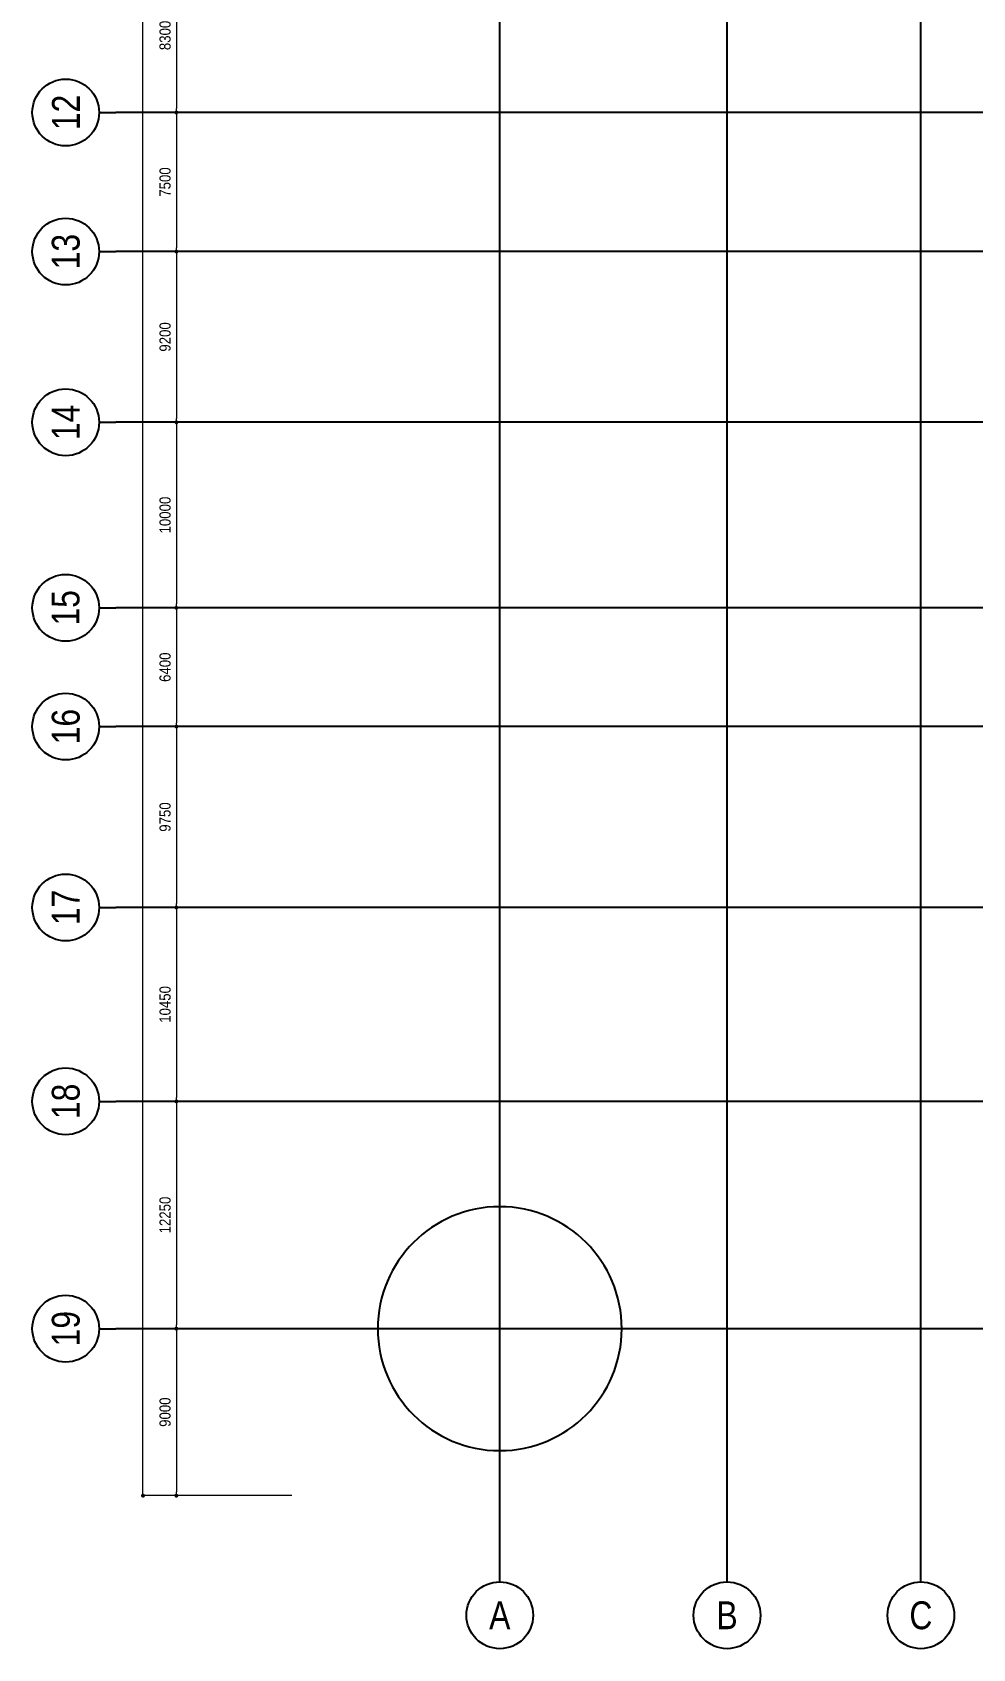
# Model space of a CAD drawing. Header units: millimetres. Extents: x -25197 to 555828, y -17247 to 174153.
# Drawn here: x 368139 to 418827, y -17247 to 69868 of the extents above; entities that cross this region are included whole.
import ezdxf
from ezdxf.enums import TextEntityAlignment as Align

# ---------------------------------------------------------------- set-up
doc = ezdxf.new("R2010")
doc.units = ezdxf.units.MM
doc.header["$LTSCALE"] = 250
doc.linetypes.add('CHG_XX_Luoi truc$0$MB_Luoi truc$0$Center101', pattern=[13, 10, -1, 1, -1])
for name, color, linetype, lineweight in [('CHG_XX_Cot_Tang 1$0$MB_Luoi truc$0$Dim 300', 1, 'Continuous', 5), ('CHG_XX_Cot_Tang 1$0$NS-Pier', 150, 'Continuous', 9), ('Net cat Tuong', 4, 'Continuous', 9)]:
    doc.layers.add(name, color=color, linetype=linetype, lineweight=lineweight)
doc.layers.add('CHG_XX_Luoi truc$0$Grid', color=34, linetype='Continuous')
doc.layers.add('CHG_XX_Luoi truc$0$Grid Line', color=8, linetype='CHG_XX_Luoi truc$0$MB_Luoi truc$0$Center101')
doc.styles.add('CHG_XX_Cot_Tang 1$0$MB_Luoi truc$0$Arial_C', font='arial.ttf', dxfattribs={"width": 0.85})
doc.styles.add('CHG_XX_Luoi truc$0$MB_Luoi truc$0$Grid A-F$0$VNI-HelveCB', font='VHELVCB_0.TTF')
doc.dimstyles.new('CHG_XX_Cot_Tang 1$0$MB_Luoi truc$0$Dim 300 (A1-A2)', dxfattribs={"dimscale": 300, "dimtxt": 2, "dimasz": 0.7, "dimexe": 0, "dimexo": 1, "dimgap": 1, "dimtad": 1, "dimdec": 0, "dimzin": 12, "dimdsep": 46, "dimtxsty": 'CHG_XX_Cot_Tang 1$0$MB_Luoi truc$0$Arial_C', "dimblk": 'CHG_XX_Cot_Tang 1$0$MB_Luoi truc$0$_Dot', "dimcen": 1, "dimclrd": 256, "dimclre": 256, "dimclrt": 3, "dimadec": 0, "dimazin": 0, "dimtfac": 1, "dimtdec": 0, "dimtix": 1, "dimtmove": 2, "dimatfit": 3, "dimldrblk": 'CHG_XX_Cot_Tang 1$0$MB_Luoi truc$0$HTT Arrow 30', "dimfxl": 1, "dimtolj": 1, "dimtzin": 0, "dimarcsym": 0})

# ---------------------------------------------------------------- blocks, each defined once
blk = doc.blocks.new('*U2169')
at = {"layer": 'CHG_XX_Luoi truc$0$Grid', "lineweight": -2}
blk.add_line((0, -3), (0, 0), dxfattribs=at)
blk.add_circle((0, -9), 6, dxfattribs=at)
at = {"layer": 'CHG_XX_Luoi truc$0$Grid Line'}
blk.add_line((0, 0), (0, 608), dxfattribs=at)
at = {"layer": 'CHG_XX_Luoi truc$0$Grid', "lineweight": -2, "style": 'CHG_XX_Luoi truc$0$MB_Luoi truc$0$Grid A-F$0$VNI-HelveCB'}
for tag, p in [('GRIDSUB', (0, 617)), ('GRID', (0, -9))]:
    blk.add_attdef(tag, text='', height=5, dxfattribs=at).set_placement(p, align=Align.MIDDLE)
blk = doc.blocks.new('*U2170')
at = {"layer": 'CHG_XX_Luoi truc$0$Grid', "lineweight": -2}
blk.add_line((0, -3), (0, 0), dxfattribs=at)
blk.add_circle((0, -9), 6, dxfattribs=at)
at = {"layer": 'CHG_XX_Luoi truc$0$Grid Line'}
blk.add_line((0, 0), (0, 608), dxfattribs=at)
at = {"layer": 'CHG_XX_Luoi truc$0$Grid', "lineweight": -2, "style": 'CHG_XX_Luoi truc$0$MB_Luoi truc$0$Grid A-F$0$VNI-HelveCB'}
for tag, p in [('GRIDSUB', (0, 617)), ('GRID', (0, -9))]:
    blk.add_attdef(tag, text='', height=5, dxfattribs=at).set_placement(p, align=Align.MIDDLE)
blk = doc.blocks.new('*U2171')
at = {"layer": 'CHG_XX_Luoi truc$0$Grid', "lineweight": -2}
blk.add_line((0, 441), (0, 438), dxfattribs=at)
blk.add_circle((0, 447), 6, dxfattribs=at)
at = {"layer": 'CHG_XX_Luoi truc$0$Grid Line'}
blk.add_line((0, 0), (0, 438), dxfattribs=at)
at = {"layer": 'CHG_XX_Luoi truc$0$Grid', "lineweight": -2, "style": 'CHG_XX_Luoi truc$0$MB_Luoi truc$0$Grid A-F$0$VNI-HelveCB'}
for tag, p in [('GRIDSUB', (0, 447)), ('GRID', (0, -9))]:
    blk.add_attdef(tag, text='', height=5, dxfattribs=at).set_placement(p, align=Align.MIDDLE)
blk = doc.blocks.new('CHG_XX_Luoi truc')
at = {"layer": 'Defpoints', "ltscale": 1500}
blk.add_circle((0, 0), 6575, dxfattribs=at)
at = {"layer": 'CHG_XX_Luoi truc$0$Grid'}
ref = blk.add_blockref('*U2170', (0, -12747), dxfattribs=dict(at, xscale=300, yscale=300, zscale=300))
ref.add_attrib('GRID', 'A', dxfattribs={"lineweight": -2, "height": 1500, "style": 'CHG_XX_Luoi truc$0$MB_Luoi truc$0$Grid A-F$0$VNI-HelveCB'}).set_placement((0, -15447), align=Align.MIDDLE)
ref = blk.add_blockref('*U2169', (12250, -12747), dxfattribs=dict(at, xscale=300, yscale=300, zscale=300))
ref.add_attrib('GRID', 'B', dxfattribs={"lineweight": -2, "height": 1500, "style": 'CHG_XX_Luoi truc$0$MB_Luoi truc$0$Grid A-F$0$VNI-HelveCB'}).set_placement((12250, -15447), align=Align.MIDDLE)
ref = blk.add_blockref('*U2169', (22700, -12747), dxfattribs=dict(at, xscale=300, yscale=300, zscale=300))
ref.add_attrib('GRID', 'C', dxfattribs={"lineweight": -2, "height": 1500, "style": 'CHG_XX_Luoi truc$0$MB_Luoi truc$0$Grid A-F$0$VNI-HelveCB'}).set_placement((22700, -15447), align=Align.MIDDLE)
ref = blk.add_blockref('*U2171', (110703, 65550), dxfattribs=dict(at, xscale=300.0000000000013, yscale=300.0000000000013, zscale=300.0000000000013, rotation=90))
ref.add_attrib('GRIDSUB', '12', dxfattribs={"lineweight": -2, "height": 1500, "rotation": 90, "style": 'CHG_XX_Luoi truc$0$MB_Luoi truc$0$Grid A-F$0$VNI-HelveCB'}).set_placement((-23397, 65550), align=Align.MIDDLE)
ref = blk.add_blockref('*U2171', (110703, 58050), dxfattribs=dict(at, xscale=300.0000000000013, yscale=300.0000000000013, zscale=300.0000000000013, rotation=90))
ref.add_attrib('GRIDSUB', '13', dxfattribs={"lineweight": -2, "height": 1500, "rotation": 90, "style": 'CHG_XX_Luoi truc$0$MB_Luoi truc$0$Grid A-F$0$VNI-HelveCB'}).set_placement((-23397, 58050), align=Align.MIDDLE)
ref = blk.add_blockref('*U2171', (110703, 48850), dxfattribs=dict(at, xscale=300.0000000000013, yscale=300.0000000000013, zscale=300.0000000000013, rotation=90))
ref.add_attrib('GRIDSUB', '14', dxfattribs={"lineweight": -2, "height": 1500, "rotation": 90, "style": 'CHG_XX_Luoi truc$0$MB_Luoi truc$0$Grid A-F$0$VNI-HelveCB'}).set_placement((-23397, 48850), align=Align.MIDDLE)
ref = blk.add_blockref('*U2171', (110703, 38850), dxfattribs=dict(at, xscale=300.0000000000013, yscale=300.0000000000013, zscale=300.0000000000013, rotation=90))
ref.add_attrib('GRIDSUB', '15', dxfattribs={"lineweight": -2, "height": 1500, "rotation": 90, "style": 'CHG_XX_Luoi truc$0$MB_Luoi truc$0$Grid A-F$0$VNI-HelveCB'}).set_placement((-23397, 38850), align=Align.MIDDLE)
ref = blk.add_blockref('*U2171', (110703, 32450), dxfattribs=dict(at, xscale=300.0000000000013, yscale=300.0000000000013, zscale=300.0000000000013, rotation=90))
ref.add_attrib('GRIDSUB', '16', dxfattribs={"lineweight": -2, "height": 1500, "rotation": 90, "style": 'CHG_XX_Luoi truc$0$MB_Luoi truc$0$Grid A-F$0$VNI-HelveCB'}).set_placement((-23397, 32450), align=Align.MIDDLE)
ref = blk.add_blockref('*U2171', (110703, 22700), dxfattribs=dict(at, xscale=300.0000000000013, yscale=300.0000000000013, zscale=300.0000000000013, rotation=90))
ref.add_attrib('GRIDSUB', '17', dxfattribs={"lineweight": -2, "height": 1500, "rotation": 90, "style": 'CHG_XX_Luoi truc$0$MB_Luoi truc$0$Grid A-F$0$VNI-HelveCB'}).set_placement((-23397, 22700), align=Align.MIDDLE)
ref = blk.add_blockref('*U2171', (110703, 12250), dxfattribs=dict(at, xscale=300.0000000000013, yscale=300.0000000000013, zscale=300.0000000000013, rotation=90))
ref.add_attrib('GRIDSUB', '18', dxfattribs={"lineweight": -2, "height": 1500, "rotation": 90, "style": 'CHG_XX_Luoi truc$0$MB_Luoi truc$0$Grid A-F$0$VNI-HelveCB'}).set_placement((-23397, 12250), align=Align.MIDDLE)
ref = blk.add_blockref('*U2171', (110703, 0), dxfattribs=dict(at, xscale=300.0000000000013, yscale=300.0000000000013, zscale=300.0000000000013, rotation=90))
ref.add_attrib('GRIDSUB', '19', dxfattribs={"lineweight": -2, "height": 1500, "rotation": 90, "style": 'CHG_XX_Luoi truc$0$MB_Luoi truc$0$Grid A-F$0$VNI-HelveCB'}).set_placement((-23397, 0), align=Align.MIDDLE)
blk = doc.blocks.new('CHG_XX_Cot_Tang 1$0$MB_Luoi truc$0$_Dot')
at = {"color": 0, "linetype": 'ByBlock', "lineweight": -2}
blk.add_line((-0.5, 0), (-1, 0), dxfattribs=at)
at = {"color": 0, "linetype": 'ByBlock', "const_width": 0.5}
blk.add_lwpolyline([(-0.25, 0, 1), (0.25, 0, 1)], format="xyb", close=True, dxfattribs=at)
blk = doc.blocks.new('*D2269')
at = {"layer": 'CHG_XX_Cot_Tang 1$0$MB_Luoi truc$0$Dim 300', "lineweight": -2, "transparency": 16777216}
for p, q in [((-11200, 73850), (-17432, 73850)), ((-17432, 73640), (-17432, 65760)), ((-11200, 65550), (-17432, 65550))]:
    blk.add_line(p, q, dxfattribs=at)
at = {"layer": 'Defpoints', "color": 0, "transparency": 16777216}
for p in [(-10900, 73850), (-17432, 65550), (-10900, 65550)]:
    blk.add_point(p, dxfattribs=at)
at = {"layer": 'CHG_XX_Cot_Tang 1$0$MB_Luoi truc$0$Dim 300', "lineweight": -2, "transparency": 16777216, "xscale": 210, "yscale": 210, "zscale": 210}
for p, rotation in [((-17432, 73850), 90), ((-17432, 65550), 270)]:
    blk.add_blockref('CHG_XX_Cot_Tang 1$0$MB_Luoi truc$0$_Dot', p, dxfattribs=dict(at, rotation=rotation))
at = {"layer": 'CHG_XX_Cot_Tang 1$0$MB_Luoi truc$0$Dim 300', "color": 3, "transparency": 16777216, "insert": (-18039, 69700), "char_height": 600, "attachment_point": 5, "rotation": 90, "style": 'CHG_XX_Cot_Tang 1$0$MB_Luoi truc$0$Arial_C'}
blk.add_mtext('\\A1;8300', dxfattribs=at)
blk = doc.blocks.new('CHG_XX_Cot_Tang 1$0$MB_Luoi truc$0$HTT Arrow 30')
blk.add_hatch(color=256).paths.add_polyline_path([(-2.5, 0.375), (-2.5, -0.375), (0, 0)])
at = {"color": 0, "linetype": 'ByBlock', "lineweight": -2}
for p, q in [((0, 0), (-2.5, 0.375)), ((-2.5, -0.375), (-2.5, 0.375)), ((0, 0), (-2.5, -0.375))]:
    blk.add_line(p, q, dxfattribs=at)
blk = doc.blocks.new('*D2270')
at = {"layer": 'CHG_XX_Cot_Tang 1$0$MB_Luoi truc$0$Dim 300', "lineweight": -2, "transparency": 16777216}
for p, q in [((-11200, 65550), (-17432, 65550)), ((-17432, 65340), (-17432, 58260)), ((-11200, 58050), (-17432, 58050))]:
    blk.add_line(p, q, dxfattribs=at)
at = {"layer": 'Defpoints', "color": 0, "transparency": 16777216}
for p in [(-10900, 65550), (-17432, 58050), (-10900, 58050)]:
    blk.add_point(p, dxfattribs=at)
at = {"layer": 'CHG_XX_Cot_Tang 1$0$MB_Luoi truc$0$Dim 300', "lineweight": -2, "transparency": 16777216, "xscale": 210, "yscale": 210, "zscale": 210}
for p, rotation in [((-17432, 65550), 90), ((-17432, 58050), 270)]:
    blk.add_blockref('CHG_XX_Cot_Tang 1$0$MB_Luoi truc$0$_Dot', p, dxfattribs=dict(at, rotation=rotation))
at = {"layer": 'CHG_XX_Cot_Tang 1$0$MB_Luoi truc$0$Dim 300', "color": 3, "transparency": 16777216, "insert": (-18039, 61800), "char_height": 600, "attachment_point": 5, "rotation": 90, "style": 'CHG_XX_Cot_Tang 1$0$MB_Luoi truc$0$Arial_C'}
blk.add_mtext('\\A1;7500', dxfattribs=at)
blk = doc.blocks.new('*D2271')
at = {"layer": 'CHG_XX_Cot_Tang 1$0$MB_Luoi truc$0$Dim 300', "lineweight": -2, "transparency": 16777216}
for p, q in [((-11200, 58050), (-17432, 58050)), ((-17432, 57840), (-17432, 49060)), ((-11200, 48850), (-17432, 48850))]:
    blk.add_line(p, q, dxfattribs=at)
at = {"layer": 'Defpoints', "color": 0, "transparency": 16777216}
for p in [(-10900, 58050), (-17432, 48850), (-10900, 48850)]:
    blk.add_point(p, dxfattribs=at)
at = {"layer": 'CHG_XX_Cot_Tang 1$0$MB_Luoi truc$0$Dim 300', "lineweight": -2, "transparency": 16777216, "xscale": 210, "yscale": 210, "zscale": 210}
for p, rotation in [((-17432, 58050), 90), ((-17432, 48850), 270)]:
    blk.add_blockref('CHG_XX_Cot_Tang 1$0$MB_Luoi truc$0$_Dot', p, dxfattribs=dict(at, rotation=rotation))
at = {"layer": 'CHG_XX_Cot_Tang 1$0$MB_Luoi truc$0$Dim 300', "color": 3, "transparency": 16777216, "insert": (-18039, 53450), "char_height": 600, "attachment_point": 5, "rotation": 90, "style": 'CHG_XX_Cot_Tang 1$0$MB_Luoi truc$0$Arial_C'}
blk.add_mtext('\\A1;9200', dxfattribs=at)
blk = doc.blocks.new('*D2272')
at = {"layer": 'CHG_XX_Cot_Tang 1$0$MB_Luoi truc$0$Dim 300', "lineweight": -2, "transparency": 16777216}
for p, q in [((-11200, 48850), (-17432, 48850)), ((-17432, 48640), (-17432, 39060)), ((-11200, 38850), (-17432, 38850))]:
    blk.add_line(p, q, dxfattribs=at)
at = {"layer": 'Defpoints', "color": 0, "transparency": 16777216}
for p in [(-10900, 48850), (-17432, 38850), (-10900, 38850)]:
    blk.add_point(p, dxfattribs=at)
at = {"layer": 'CHG_XX_Cot_Tang 1$0$MB_Luoi truc$0$Dim 300', "lineweight": -2, "transparency": 16777216, "xscale": 210, "yscale": 210, "zscale": 210}
for p, rotation in [((-17432, 48850), 90), ((-17432, 38850), 270)]:
    blk.add_blockref('CHG_XX_Cot_Tang 1$0$MB_Luoi truc$0$_Dot', p, dxfattribs=dict(at, rotation=rotation))
at = {"layer": 'CHG_XX_Cot_Tang 1$0$MB_Luoi truc$0$Dim 300', "color": 3, "transparency": 16777216, "insert": (-18039, 43850), "char_height": 600, "attachment_point": 5, "rotation": 90, "style": 'CHG_XX_Cot_Tang 1$0$MB_Luoi truc$0$Arial_C'}
blk.add_mtext('\\A1;10000', dxfattribs=at)
blk = doc.blocks.new('*D2273')
at = {"layer": 'CHG_XX_Cot_Tang 1$0$MB_Luoi truc$0$Dim 300', "lineweight": -2, "transparency": 16777216}
for p, q in [((-11200, 38850), (-17432, 38850)), ((-17432, 38640), (-17432, 32660)), ((-11200, 32450), (-17432, 32450))]:
    blk.add_line(p, q, dxfattribs=at)
at = {"layer": 'Defpoints', "color": 0, "transparency": 16777216}
for p in [(-10900, 38850), (-17432, 32450), (-10900, 32450)]:
    blk.add_point(p, dxfattribs=at)
at = {"layer": 'CHG_XX_Cot_Tang 1$0$MB_Luoi truc$0$Dim 300', "lineweight": -2, "transparency": 16777216, "xscale": 210, "yscale": 210, "zscale": 210}
for p, rotation in [((-17432, 38850), 90), ((-17432, 32450), 270)]:
    blk.add_blockref('CHG_XX_Cot_Tang 1$0$MB_Luoi truc$0$_Dot', p, dxfattribs=dict(at, rotation=rotation))
at = {"layer": 'CHG_XX_Cot_Tang 1$0$MB_Luoi truc$0$Dim 300', "color": 3, "transparency": 16777216, "insert": (-18039, 35650), "char_height": 600, "attachment_point": 5, "rotation": 90, "style": 'CHG_XX_Cot_Tang 1$0$MB_Luoi truc$0$Arial_C'}
blk.add_mtext('\\A1;6400', dxfattribs=at)
blk = doc.blocks.new('*D2274')
at = {"layer": 'CHG_XX_Cot_Tang 1$0$MB_Luoi truc$0$Dim 300', "lineweight": -2, "transparency": 16777216}
for p, q in [((-11200, 32450), (-17432, 32450)), ((-17432, 32240), (-17432, 22910)), ((-11200, 22700), (-17432, 22700))]:
    blk.add_line(p, q, dxfattribs=at)
at = {"layer": 'Defpoints', "color": 0, "transparency": 16777216}
for p in [(-10900, 32450), (-17432, 22700), (-10900, 22700)]:
    blk.add_point(p, dxfattribs=at)
at = {"layer": 'CHG_XX_Cot_Tang 1$0$MB_Luoi truc$0$Dim 300', "lineweight": -2, "transparency": 16777216, "xscale": 210, "yscale": 210, "zscale": 210}
for p, rotation in [((-17432, 32450), 90), ((-17432, 22700), 270)]:
    blk.add_blockref('CHG_XX_Cot_Tang 1$0$MB_Luoi truc$0$_Dot', p, dxfattribs=dict(at, rotation=rotation))
at = {"layer": 'CHG_XX_Cot_Tang 1$0$MB_Luoi truc$0$Dim 300', "color": 3, "transparency": 16777216, "insert": (-18039, 27575), "char_height": 600, "attachment_point": 5, "rotation": 90, "style": 'CHG_XX_Cot_Tang 1$0$MB_Luoi truc$0$Arial_C'}
blk.add_mtext('\\A1;9750', dxfattribs=at)
blk = doc.blocks.new('*D2275')
at = {"layer": 'CHG_XX_Cot_Tang 1$0$MB_Luoi truc$0$Dim 300', "lineweight": -2, "transparency": 16777216}
for p, q in [((-11200, 22700), (-17432, 22700)), ((-17432, 22490), (-17432, 12460)), ((-11200, 12250), (-17432, 12250))]:
    blk.add_line(p, q, dxfattribs=at)
at = {"layer": 'Defpoints', "color": 0, "transparency": 16777216}
for p in [(-10900, 22700), (-17432, 12250), (-10900, 12250)]:
    blk.add_point(p, dxfattribs=at)
at = {"layer": 'CHG_XX_Cot_Tang 1$0$MB_Luoi truc$0$Dim 300', "lineweight": -2, "transparency": 16777216, "xscale": 210, "yscale": 210, "zscale": 210}
for p, rotation in [((-17432, 22700), 90), ((-17432, 12250), 270)]:
    blk.add_blockref('CHG_XX_Cot_Tang 1$0$MB_Luoi truc$0$_Dot', p, dxfattribs=dict(at, rotation=rotation))
at = {"layer": 'CHG_XX_Cot_Tang 1$0$MB_Luoi truc$0$Dim 300', "color": 3, "transparency": 16777216, "insert": (-18039, 17475), "char_height": 600, "attachment_point": 5, "rotation": 90, "style": 'CHG_XX_Cot_Tang 1$0$MB_Luoi truc$0$Arial_C'}
blk.add_mtext('\\A1;10450', dxfattribs=at)
blk = doc.blocks.new('*D2276')
at = {"layer": 'CHG_XX_Cot_Tang 1$0$MB_Luoi truc$0$Dim 300', "lineweight": -2, "transparency": 16777216}
for p, q in [((-11200, 12250), (-17432, 12250)), ((-17432, 12040), (-17432, 210)), ((-11200, 0), (-17432, 0))]:
    blk.add_line(p, q, dxfattribs=at)
at = {"layer": 'Defpoints', "color": 0, "transparency": 16777216}
for p in [(-10900, 12250), (-17432, 0), (-10900, 0)]:
    blk.add_point(p, dxfattribs=at)
at = {"layer": 'CHG_XX_Cot_Tang 1$0$MB_Luoi truc$0$Dim 300', "lineweight": -2, "transparency": 16777216, "xscale": 210, "yscale": 210, "zscale": 210}
for p, rotation in [((-17432, 12250), 90), ((-17432, 0), 270)]:
    blk.add_blockref('CHG_XX_Cot_Tang 1$0$MB_Luoi truc$0$_Dot', p, dxfattribs=dict(at, rotation=rotation))
at = {"layer": 'CHG_XX_Cot_Tang 1$0$MB_Luoi truc$0$Dim 300', "color": 3, "transparency": 16777216, "insert": (-18039, 6125), "char_height": 600, "attachment_point": 5, "rotation": 90, "style": 'CHG_XX_Cot_Tang 1$0$MB_Luoi truc$0$Arial_C'}
blk.add_mtext('\\A1;12250', dxfattribs=at)
blk = doc.blocks.new('*D2277')
at = {"layer": 'CHG_XX_Cot_Tang 1$0$MB_Luoi truc$0$Dim 300', "lineweight": -2, "transparency": 16777216}
for p, q in [((-11200, 163400), (-19232, 163400)), ((-19232, -8790), (-19232, 163190)), ((-11200, -9000), (-19232, -9000))]:
    blk.add_line(p, q, dxfattribs=at)
at = {"layer": 'Defpoints', "color": 0, "transparency": 16777216}
for p in [(-19232, 163400), (-10900, 163400), (-10900, -9000)]:
    blk.add_point(p, dxfattribs=at)
at = {"layer": 'CHG_XX_Cot_Tang 1$0$MB_Luoi truc$0$Dim 300', "lineweight": -2, "transparency": 16777216, "xscale": 210, "yscale": 210, "zscale": 210}
for p, rotation in [((-19232, 163400), 90), ((-19232, -9000), 270)]:
    blk.add_blockref('CHG_XX_Cot_Tang 1$0$MB_Luoi truc$0$_Dot', p, dxfattribs=dict(at, rotation=rotation))
at = {"layer": 'CHG_XX_Cot_Tang 1$0$MB_Luoi truc$0$Dim 300', "color": 3, "transparency": 16777216, "insert": (-19839, 77200), "char_height": 600, "attachment_point": 5, "rotation": 90, "style": 'CHG_XX_Cot_Tang 1$0$MB_Luoi truc$0$Arial_C'}
blk.add_mtext('\\A1;172400', dxfattribs=at)
blk = doc.blocks.new('*D2287')
at = {"layer": 'CHG_XX_Cot_Tang 1$0$MB_Luoi truc$0$Dim 300', "lineweight": -2, "transparency": 16777216}
for p, q in [((-11200, 0), (-17432, 0)), ((-17432, -210), (-17432, -8790)), ((-11200, -9000), (-17432, -9000))]:
    blk.add_line(p, q, dxfattribs=at)
at = {"layer": 'Defpoints', "color": 0, "transparency": 16777216}
for p in [(-10900, 0), (-17432, -9000), (-10900, -9000)]:
    blk.add_point(p, dxfattribs=at)
at = {"layer": 'CHG_XX_Cot_Tang 1$0$MB_Luoi truc$0$Dim 300', "lineweight": -2, "transparency": 16777216, "xscale": 210, "yscale": 210, "zscale": 210}
for p, rotation in [((-17432, 0), 90), ((-17432, -9000), 270)]:
    blk.add_blockref('CHG_XX_Cot_Tang 1$0$MB_Luoi truc$0$_Dot', p, dxfattribs=dict(at, rotation=rotation))
at = {"layer": 'CHG_XX_Cot_Tang 1$0$MB_Luoi truc$0$Dim 300', "color": 3, "transparency": 16777216, "insert": (-18039, -4500), "char_height": 600, "attachment_point": 5, "rotation": 90, "style": 'CHG_XX_Cot_Tang 1$0$MB_Luoi truc$0$Arial_C'}
blk.add_mtext('\\A1;9000', dxfattribs=at)
blk = doc.blocks.new('CHG_XX_Cot_Tang 1')
at = {"layer": 'CHG_XX_Cot_Tang 1$0$NS-Pier'}
blk.add_blockref('CHG_XX_Luoi truc', (0, 0), dxfattribs=at)
at = {"layer": 'CHG_XX_Cot_Tang 1$0$MB_Luoi truc$0$Dim 300'}
for base, p1, p2, picture, middle in [((-19232.2, 163400), (-10900, -9000), (-10900, 163400), '*D2277', (-19838.5, 77200)), ((-17432.2, 65550), (-10900, 73850), (-10900, 65550), '*D2269', (-18038.7, 69700)), ((-17432.2, 58050), (-10900, 65550), (-10900, 58050), '*D2270', (-18038.5, 61800)), ((-17432.2, 48850), (-10900, 58050), (-10900, 48850), '*D2271', (-18038.5, 53450)), ((-17432.2, 38850), (-10900, 48850), (-10900, 38850), '*D2272', (-18038.5, 43850)), ((-17432.2, 32450), (-10900, 38850), (-10900, 32450), '*D2273', (-18038.5, 35650)), ((-17432.2, 22700), (-10900, 32450), (-10900, 22700), '*D2274', (-18038.5, 27575)), ((-17432.2, 12250), (-10900, 22700), (-10900, 12250), '*D2275', (-18038.5, 17475)), ((-17432.2, 0), (-10900, 12250), (-10900, 0), '*D2276', (-18038.5, 6125)), ((-17432.2, -9000), (-10900, 0), (-10900, -9000), '*D2287', (-18038.5, -4500))]:
    dim = blk.add_linear_dim(base=base, p1=p1, p2=p2, angle=90, dimstyle='CHG_XX_Cot_Tang 1$0$MB_Luoi truc$0$Dim 300 (A1-A2)', dxfattribs=at)
    dim.commit()
    dim.dimension.update_dxf_attribs({"geometry": picture, "text_midpoint": middle})

msp = doc.modelspace()

# ---------------------------------------------------------------- block references
at = {"layer": 'Net cat Tuong'}
for name in ['CHG_XX_Luoi truc', 'CHG_XX_Cot_Tang 1', 'CHG_XX_Cot_Tang 1']:
    msp.add_blockref(name, (393336.05606, 0), dxfattribs=at)

doc.saveas('drawing.dxf')
